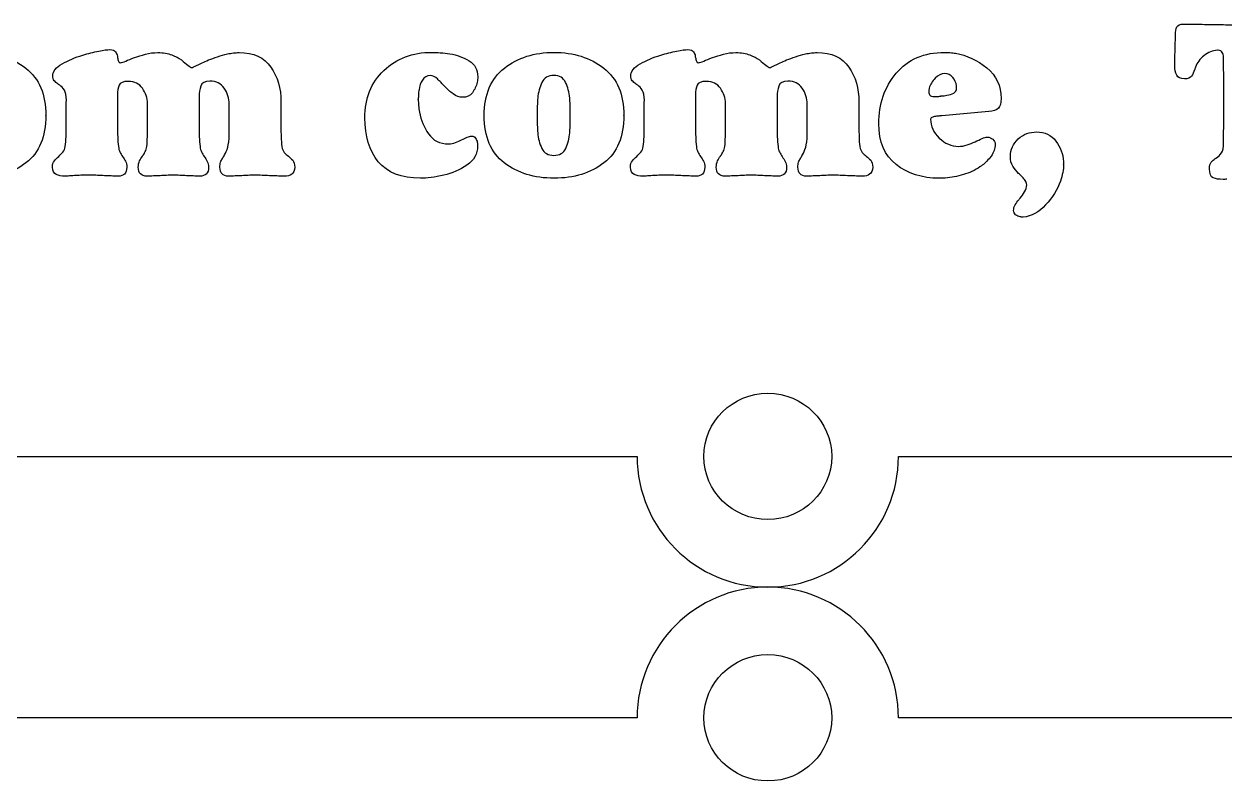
# Model space of a CAD drawing. Extents: x 1489 to 1914, y 371 to 1329.
# Drawn here: x 1597.4 to 1701.6, y 989 to 1054.6 of the extents above; entities that cross this region are included whole.
import ezdxf

# ---------------------------------------------------------------- set-up
doc = ezdxf.new("R2010")
doc.units = 0
doc.layers.add('G0101', color=7, linetype='CONTINUOUS')

msp = doc.modelspace()

# ---------------------------------------------------------------- linework, layer by layer
at = {"layer": 'G0101', "color": 4}
for points in [[(1605.52576, 1051.846774), (1605.52576, 1051.766774)], [(1655.685459, 1051.846774), (1655.685459, 1051.766774)], [(1701.068757, 1052.347174), (1701.028757, 1052.347174), (1700.988757, 1052.347174)], [(1701.548757, 1049.522174), (1701.528757, 1051.526174), (1701.528757, 1051.637174), (1701.528757, 1051.767174)], [(1678.365658, 1049.086474), (1678.365658, 1049.176474)], [(1701.528757, 1044.372174), (1701.548757, 1046.556174), (1701.548757, 1049.522174)], [(1601.08576, 1045.726774), (1601.08576, 1047.806774), (1601.10576, 1048.006774)], [(1605.54576, 1048.466774), (1605.54576, 1048.226774), (1605.54576, 1045.726774)], [(1608.14576, 1045.706774), (1608.14576, 1047.686774), (1608.14576, 1047.726774)], [(1612.62576, 1048.326774), (1612.62576, 1048.246774), (1612.62576, 1048.166774), (1612.62576, 1048.026774), (1612.62576, 1047.886774), (1612.62576, 1045.726774)], [(1615.22576, 1045.006774), (1615.22576, 1047.686774)], [(1619.72576, 1047.886774), (1619.72576, 1045.726774)], [(1631.645859, 1048.086674), (1631.645859, 1048.106674)], [(1651.245459, 1045.726774), (1651.245459, 1047.806774), (1651.265459, 1048.006774)], [(1655.705459, 1048.466774), (1655.705459, 1048.226774), (1655.705459, 1045.726774)], [(1658.305459, 1045.706774), (1658.305459, 1047.686774), (1658.305459, 1047.726774)], [(1662.785458, 1048.326774), (1662.785458, 1048.246774), (1662.785458, 1048.166774), (1662.785458, 1048.026774), (1662.785458, 1047.886774), (1662.785458, 1045.726774)], [(1665.385458, 1045.006774), (1665.385458, 1047.686774)], [(1669.885458, 1047.886774), (1669.885458, 1045.726774)], [(1676.925658, 1048.366474), (1676.925658, 1048.386474)], [(1599.32586, 1046.686774), (1599.32586, 1046.706774)], [(1641.965559, 1047.166774), (1641.965559, 1046.226774)], [(1644.825559, 1046.206774), (1644.825559, 1046.706774), (1644.825559, 1047.186774)], [(1649.485559, 1046.686774), (1649.485559, 1046.706774)], [(1677.015658, 1046.646474), (1676.905658, 1046.646474)], [(1681.145658, 1047.046474), (1677.085658, 1046.666474)], [(1681.145658, 1047.026474), (1681.145658, 1047.046474)], [(1601.08576, 1045.706774), (1601.08576, 1045.726774)], [(1651.245459, 1045.706774), (1651.245459, 1045.726774)], [(1687.645358, 1042.706574), (1687.645358, 1042.576574), (1687.645358, 1042.446574), (1687.645358, 1042.466574)], [(1603.20576, 1041.506774), (1602.64576, 1041.506774)], [(1653.365459, 1041.506774), (1652.805459, 1041.506774)], [(1677.095658, 1041.246474), (1676.825658, 1041.246474)]]:
    msp.add_lwpolyline(points, dxfattribs=at)
at = {"layer": 'G0101', "color": 1}
for points in [[(1517.495562, 1017.114575), (1650.636559, 1017.114575)], [(1673.313558, 1017.114575), (1734.292557, 1017.114575)], [(1650.636559, 994.436975), (1517.505562, 994.436975)], [(1734.292557, 994.436975), (1673.313558, 994.436975)]]:
    msp.add_lwpolyline(points, dxfattribs=at)
for points in [[(1661.975558, 1011.634575)], [(1661.975558, 988.956975)]]:
    msp.add_lwpolyline(points, close=True, dxfattribs=at)
at = {"layer": 'G0101', "color": 4}
for points in [[(1697.348758, 1053.707174), (1697.348758, 1053.973174), (1697.388758, 1054.193174), (1697.468758, 1054.367174)], [(1697.468758, 1054.367174), (1697.548758, 1054.540174), (1697.741758, 1054.626174), (1698.048758, 1054.626174)], [(1698.048758, 1054.626174), (1698.528758, 1054.626174), (1699.011758, 1054.620174), (1699.498758, 1054.606174)], [(1699.498758, 1054.606174), (1699.985758, 1054.593174), (1700.475757, 1054.586174), (1700.968757, 1054.586174)], [(1700.968757, 1054.586174), (1701.462757, 1054.573174), (1701.951757, 1054.560174), (1702.438757, 1054.546174)], [(1697.328758, 1052.336174), (1697.328758, 1052.564174), (1697.331758, 1052.793174), (1697.338758, 1053.022174)], [(1697.338758, 1053.022174), (1697.345758, 1053.250174), (1697.348758, 1053.478174), (1697.348758, 1053.707174)], [(1593.26586, 1052.166774), (1594.97286, 1052.166774), (1596.40886, 1051.709774), (1597.57586, 1050.796774)], [(1600.73576, 1051.166774), (1601.27576, 1051.473774), (1601.87276, 1051.726774), (1602.52576, 1051.926774)], [(1602.52576, 1051.926774), (1603.00576, 1052.072774), (1603.46576, 1052.189774), (1603.90576, 1052.276774)], [(1603.90576, 1052.276774), (1604.34576, 1052.362774), (1604.67176, 1052.406774), (1604.88576, 1052.406774)], [(1604.88576, 1052.406774), (1605.12576, 1052.406774), (1605.28576, 1052.346774), (1605.36576, 1052.226774)], [(1605.36576, 1052.226774), (1605.44576, 1052.106774), (1605.49876, 1051.979774), (1605.52576, 1051.846774)], [(1607.00576, 1051.706774), (1607.29876, 1051.812774), (1607.61876, 1051.913774), (1607.96576, 1052.006774)], [(1607.96576, 1052.006774), (1608.31276, 1052.099774), (1608.67176, 1052.146774), (1609.04576, 1052.146774)], [(1609.04576, 1052.146774), (1609.51276, 1052.146774), (1609.91276, 1052.079774), (1610.24576, 1051.946774)], [(1610.24576, 1051.946774), (1610.57876, 1051.812774), (1610.85876, 1051.666774), (1611.08576, 1051.506774)], [(1614.22576, 1051.786774), (1614.50576, 1051.879774), (1614.79276, 1051.959774), (1615.08576, 1052.026774)], [(1615.08576, 1052.026774), (1615.25876, 1052.066774), (1615.42876, 1052.096774), (1615.59576, 1052.116774)], [(1615.59576, 1052.116774), (1615.76276, 1052.136774), (1615.92576, 1052.146774), (1616.08576, 1052.146774)], [(1616.08576, 1052.146774), (1617.35276, 1052.146774), (1618.27576, 1051.726774), (1618.85576, 1050.886774)], [(1628.665859, 1050.596674), (1629.771859, 1051.643674), (1631.151859, 1052.166674), (1632.805859, 1052.166674)], [(1632.805859, 1052.166674), (1633.032859, 1052.166674), (1633.282859, 1052.156674), (1633.555859, 1052.136674)], [(1633.555859, 1052.136674), (1633.828859, 1052.116674), (1634.105859, 1052.086674), (1634.385859, 1052.046674)], [(1634.385859, 1052.046674), (1634.998859, 1051.939674), (1635.555859, 1051.736674), (1636.055859, 1051.436674)], [(1639.115559, 1050.796774), (1640.282559, 1051.709774), (1641.719559, 1052.166774), (1643.425559, 1052.166774)], [(1643.425559, 1052.166774), (1645.132559, 1052.166774), (1646.568559, 1051.709774), (1647.735559, 1050.796774)], [(1650.895459, 1051.166774), (1651.435459, 1051.473774), (1652.032459, 1051.726774), (1652.685459, 1051.926774)], [(1652.685459, 1051.926774), (1653.165459, 1052.072774), (1653.625459, 1052.189774), (1654.065459, 1052.276774)], [(1654.065459, 1052.276774), (1654.505459, 1052.362774), (1654.831459, 1052.406774), (1655.045459, 1052.406774)], [(1655.045459, 1052.406774), (1655.285459, 1052.406774), (1655.445459, 1052.346774), (1655.525459, 1052.226774)], [(1655.525459, 1052.226774), (1655.605459, 1052.106774), (1655.658459, 1051.979774), (1655.685459, 1051.846774)], [(1657.165459, 1051.706774), (1657.458459, 1051.812774), (1657.778459, 1051.913774), (1658.125459, 1052.006774)], [(1658.125459, 1052.006774), (1658.472459, 1052.099774), (1658.831459, 1052.146774), (1659.205459, 1052.146774)], [(1659.205459, 1052.146774), (1659.672459, 1052.146774), (1660.072458, 1052.079774), (1660.405458, 1051.946774)], [(1660.405458, 1051.946774), (1660.738458, 1051.812774), (1661.018458, 1051.666774), (1661.245458, 1051.506774)], [(1664.385458, 1051.786774), (1664.665458, 1051.879774), (1664.952458, 1051.959774), (1665.245458, 1052.026774)], [(1665.245458, 1052.026774), (1665.418458, 1052.066774), (1665.588458, 1052.096774), (1665.755458, 1052.116774)], [(1665.755458, 1052.116774), (1665.922458, 1052.136774), (1666.085458, 1052.146774), (1666.245458, 1052.146774)], [(1666.245458, 1052.146774), (1667.512458, 1052.146774), (1668.435458, 1051.726774), (1669.015458, 1050.886774)], [(1673.125658, 1050.356474), (1674.138658, 1051.563474), (1675.538658, 1052.166474), (1677.325658, 1052.166474)], [(1677.325658, 1052.166474), (1677.471658, 1052.166474), (1677.625658, 1052.159474), (1677.785658, 1052.146474)], [(1677.785658, 1052.146474), (1677.945658, 1052.133474), (1678.105658, 1052.113474), (1678.265658, 1052.086474)], [(1678.265658, 1052.086474), (1679.251658, 1051.913474), (1680.158658, 1051.489474), (1680.985658, 1050.816474)], [(1697.298758, 1051.651174), (1697.305758, 1051.880174), (1697.315758, 1052.108174), (1697.328758, 1052.336174)], [(1699.828758, 1051.876174), (1699.468758, 1051.590174), (1699.221758, 1051.260174), (1699.088758, 1050.887174)], [(1700.988757, 1052.347174), (1700.575757, 1052.320174), (1700.188757, 1052.163174), (1699.828758, 1051.876174)], [(1701.418757, 1052.167174), (1701.358757, 1052.287174), (1701.241757, 1052.347174), (1701.068757, 1052.347174)], [(1701.528757, 1051.767174), (1701.515757, 1051.913174), (1701.478757, 1052.046174), (1701.418757, 1052.167174)], [(1597.57586, 1050.796774), (1598.74286, 1049.882774), (1599.32586, 1048.512774), (1599.32586, 1046.686774)], [(1599.92576, 1050.166774), (1599.92576, 1050.526774), (1600.19576, 1050.859774), (1600.73576, 1051.166774)], [(1605.52576, 1051.766774), (1605.52576, 1051.739774), (1605.53276, 1051.719774), (1605.54576, 1051.706774)], [(1605.54576, 1051.706774), (1605.55876, 1051.586774), (1605.58276, 1051.482774), (1605.61576, 1051.396774)], [(1605.61576, 1051.396774), (1605.64876, 1051.309774), (1605.71876, 1051.266774), (1605.82576, 1051.266774)], [(1605.82576, 1051.266774), (1605.90576, 1051.266774), (1606.04876, 1051.312774), (1606.25576, 1051.406774)], [(1606.25576, 1051.406774), (1606.46176, 1051.499774), (1606.71176, 1051.599774), (1607.00576, 1051.706774)], [(1611.08576, 1051.506774), (1611.31276, 1051.332774), (1611.49876, 1051.179774), (1611.64576, 1051.046774)], [(1611.64576, 1051.046774), (1611.79276, 1050.913774), (1611.91276, 1050.846774), (1612.00576, 1050.846774)], [(1612.00576, 1050.846774), (1612.03276, 1050.846774), (1612.17876, 1050.913774), (1612.44576, 1051.046774)], [(1612.44576, 1051.046774), (1612.71176, 1051.179774), (1613.04576, 1051.332774), (1613.44576, 1051.506774)], [(1613.44576, 1051.506774), (1613.68576, 1051.599774), (1613.94576, 1051.692774), (1614.22576, 1051.786774)], [(1618.85576, 1050.886774), (1619.43576, 1050.046774), (1619.72576, 1049.046774), (1619.72576, 1047.886774)], [(1636.055859, 1051.436674), (1636.555859, 1051.136674), (1636.805859, 1050.672674), (1636.805859, 1050.046674)], [(1637.365559, 1046.686774), (1637.365559, 1048.512774), (1637.949559, 1049.882774), (1639.115559, 1050.796774)], [(1647.735559, 1050.796774), (1648.902559, 1049.882774), (1649.485559, 1048.512774), (1649.485559, 1046.686774)], [(1650.085459, 1050.166774), (1650.085459, 1050.526774), (1650.355459, 1050.859774), (1650.895459, 1051.166774)], [(1655.685459, 1051.766774), (1655.685459, 1051.739774), (1655.692459, 1051.719774), (1655.705459, 1051.706774)], [(1655.705459, 1051.706774), (1655.718459, 1051.586774), (1655.742459, 1051.482774), (1655.775459, 1051.396774)], [(1655.775459, 1051.396774), (1655.808459, 1051.309774), (1655.878459, 1051.266774), (1655.985459, 1051.266774)], [(1655.985459, 1051.266774), (1656.065459, 1051.266774), (1656.208459, 1051.312774), (1656.415459, 1051.406774)], [(1656.415459, 1051.406774), (1656.621459, 1051.499774), (1656.871459, 1051.599774), (1657.165459, 1051.706774)], [(1661.245458, 1051.506774), (1661.472458, 1051.332774), (1661.658458, 1051.179774), (1661.805458, 1051.046774)], [(1661.805458, 1051.046774), (1661.952458, 1050.913774), (1662.072458, 1050.846774), (1662.165458, 1050.846774)], [(1662.165458, 1050.846774), (1662.192458, 1050.846774), (1662.338458, 1050.913774), (1662.605458, 1051.046774)], [(1662.605458, 1051.046774), (1662.871458, 1051.179774), (1663.205458, 1051.332774), (1663.605458, 1051.506774)], [(1663.605458, 1051.506774), (1663.845458, 1051.599774), (1664.105458, 1051.692774), (1664.385458, 1051.786774)], [(1669.015458, 1050.886774), (1669.595458, 1050.046774), (1669.885458, 1049.046774), (1669.885458, 1047.886774)], [(1680.985658, 1050.816474), (1681.811658, 1050.143474), (1682.225658, 1049.259474), (1682.225658, 1048.166474)], [(1697.288758, 1050.967174), (1697.288758, 1051.195174), (1697.291758, 1051.423174), (1697.298758, 1051.651174)], [(1697.458758, 1050.197174), (1697.345758, 1050.417174), (1697.288758, 1050.673174), (1697.288758, 1050.967174)], [(1699.068758, 1050.827174), (1699.055758, 1050.800174), (1699.045758, 1050.770174), (1699.038758, 1050.736174)], [(1699.078758, 1050.856174), (1699.071758, 1050.850174), (1699.068758, 1050.840174), (1699.068758, 1050.827174)], [(1699.088758, 1050.887174), (1699.088758, 1050.873174), (1699.085758, 1050.863174), (1699.078758, 1050.856174)], [(1600.05576, 1049.706774), (1599.96876, 1049.812774), (1599.92576, 1049.966774), (1599.92576, 1050.166774)], [(1627.005859, 1046.486674), (1627.005859, 1048.179674), (1627.558859, 1049.549674), (1628.665859, 1050.596674)], [(1632.005859, 1049.766674), (1631.858859, 1049.512674), (1631.758859, 1049.232674), (1631.705859, 1048.926674)], [(1632.705859, 1050.146674), (1632.385859, 1050.146674), (1632.151859, 1050.019674), (1632.005859, 1049.766674)], [(1633.305859, 1049.856674), (1633.105859, 1050.049674), (1632.905859, 1050.146674), (1632.705859, 1050.146674)], [(1633.945859, 1049.206674), (1633.718859, 1049.446674), (1633.505859, 1049.663674), (1633.305859, 1049.856674)], [(1636.795859, 1049.806674), (1636.788859, 1049.726674), (1636.771859, 1049.646674), (1636.745859, 1049.566674)], [(1636.805859, 1050.046674), (1636.805859, 1049.966674), (1636.802859, 1049.886674), (1636.795859, 1049.806674)], [(1643.405559, 1050.166774), (1642.912559, 1050.166774), (1642.568559, 1049.962774), (1642.375559, 1049.556774)], [(1644.425559, 1049.556774), (1644.239559, 1049.962774), (1643.898559, 1050.166774), (1643.405559, 1050.166774)], [(1650.215459, 1049.706774), (1650.128459, 1049.812774), (1650.085459, 1049.966774), (1650.085459, 1050.166774)], [(1671.605658, 1045.986474), (1671.605658, 1047.693474), (1672.112658, 1049.149474), (1673.125658, 1050.356474)], [(1676.495658, 1049.926474), (1676.235658, 1049.659474), (1676.065658, 1049.366474), (1675.985658, 1049.046474)], [(1677.345658, 1050.326474), (1677.038658, 1050.326474), (1676.755658, 1050.193474), (1676.495658, 1049.926474)], [(1678.035658, 1049.996474), (1677.855658, 1050.216474), (1677.625658, 1050.326474), (1677.345658, 1050.326474)], [(1678.345658, 1049.266474), (1678.318658, 1049.532474), (1678.215658, 1049.776474), (1678.035658, 1049.996474)], [(1698.148758, 1049.867174), (1697.801758, 1049.867174), (1697.571758, 1049.977174), (1697.458758, 1050.197174)], [(1698.748758, 1050.106174), (1698.641758, 1049.947174), (1698.442758, 1049.867174), (1698.148758, 1049.867174)], [(1699.008758, 1050.647174), (1698.942758, 1050.447174), (1698.855758, 1050.267174), (1698.748758, 1050.106174)], [(1699.038758, 1050.736174), (1699.031758, 1050.703174), (1699.021758, 1050.673174), (1699.008758, 1050.647174)], [(1600.36576, 1049.426774), (1600.24576, 1049.506774), (1600.14276, 1049.599774), (1600.05576, 1049.706774)], [(1600.42576, 1049.376774), (1600.39876, 1049.396774), (1600.37876, 1049.413774), (1600.36576, 1049.426774)], [(1600.52576, 1049.326774), (1600.48576, 1049.339774), (1600.45276, 1049.356774), (1600.42576, 1049.376774)], [(1600.92576, 1048.886774), (1600.80576, 1049.072774), (1600.67176, 1049.219774), (1600.52576, 1049.326774)], [(1601.10576, 1048.006774), (1601.10576, 1048.406774), (1601.04576, 1048.699774), (1600.92576, 1048.886774)], [(1605.67576, 1049.316774), (1605.58876, 1049.096774), (1605.54576, 1048.812774), (1605.54576, 1048.466774)], [(1606.48576, 1049.646774), (1606.03276, 1049.646774), (1605.76276, 1049.536774), (1605.67576, 1049.316774)], [(1607.70576, 1049.046774), (1607.42576, 1049.446774), (1607.01876, 1049.646774), (1606.48576, 1049.646774)], [(1608.14576, 1047.726774), (1608.13276, 1048.206774), (1607.98576, 1048.646774), (1607.70576, 1049.046774)], [(1612.76576, 1049.246774), (1612.67176, 1048.966774), (1612.62576, 1048.659774), (1612.62576, 1048.326774)], [(1613.56576, 1049.666774), (1613.12576, 1049.666774), (1612.85876, 1049.526774), (1612.76576, 1049.246774)], [(1614.80576, 1049.046774), (1614.52576, 1049.459774), (1614.11276, 1049.666774), (1613.56576, 1049.666774)], [(1615.22576, 1047.686774), (1615.22576, 1048.179774), (1615.08576, 1048.632774), (1614.80576, 1049.046774)], [(1631.705859, 1048.926674), (1631.678859, 1048.779674), (1631.662859, 1048.632674), (1631.655859, 1048.486674)], [(1634.665859, 1048.556674), (1634.412859, 1048.749674), (1634.171859, 1048.966674), (1633.945859, 1049.206674)], [(1636.745859, 1049.566674), (1636.678859, 1049.232674), (1636.541859, 1048.933674), (1636.335859, 1048.666674)], [(1642.375559, 1049.556774), (1642.182559, 1049.149774), (1642.058559, 1048.699774), (1642.005559, 1048.206774)], [(1644.785559, 1048.206774), (1644.732559, 1048.699774), (1644.612559, 1049.149774), (1644.425559, 1049.556774)], [(1650.525459, 1049.426774), (1650.405459, 1049.506774), (1650.302459, 1049.599774), (1650.215459, 1049.706774)], [(1650.585459, 1049.376774), (1650.558459, 1049.396774), (1650.538459, 1049.413774), (1650.525459, 1049.426774)], [(1650.685459, 1049.326774), (1650.645459, 1049.339774), (1650.612459, 1049.356774), (1650.585459, 1049.376774)], [(1651.085459, 1048.886774), (1650.965459, 1049.072774), (1650.831459, 1049.219774), (1650.685459, 1049.326774)], [(1651.265459, 1048.006774), (1651.265459, 1048.406774), (1651.205459, 1048.699774), (1651.085459, 1048.886774)], [(1655.835459, 1049.316774), (1655.748459, 1049.096774), (1655.705459, 1048.812774), (1655.705459, 1048.466774)], [(1656.645459, 1049.646774), (1656.192459, 1049.646774), (1655.922459, 1049.536774), (1655.835459, 1049.316774)], [(1657.865459, 1049.046774), (1657.585459, 1049.446774), (1657.178459, 1049.646774), (1656.645459, 1049.646774)], [(1658.305459, 1047.726774), (1658.292459, 1048.206774), (1658.145459, 1048.646774), (1657.865459, 1049.046774)], [(1662.925458, 1049.246774), (1662.831458, 1048.966774), (1662.785458, 1048.659774), (1662.785458, 1048.326774)], [(1663.725458, 1049.666774), (1663.285458, 1049.666774), (1663.018458, 1049.526774), (1662.925458, 1049.246774)], [(1664.965458, 1049.046774), (1664.685458, 1049.459774), (1664.272458, 1049.666774), (1663.725458, 1049.666774)], [(1665.385458, 1047.686774), (1665.385458, 1048.179774), (1665.245458, 1048.632774), (1664.965458, 1049.046774)], [(1675.955658, 1048.906474), (1675.948658, 1048.853474), (1675.945658, 1048.799474), (1675.945658, 1048.746474)], [(1675.945658, 1048.746474), (1675.945658, 1048.626474), (1675.975658, 1048.526474), (1676.035658, 1048.446474)], [(1675.985658, 1049.046474), (1675.971658, 1049.006474), (1675.962658, 1048.959474), (1675.955658, 1048.906474)], [(1678.105658, 1048.626474), (1678.278658, 1048.719474), (1678.365658, 1048.873474), (1678.365658, 1049.086474)], [(1678.365658, 1049.176474), (1678.365658, 1049.209474), (1678.358658, 1049.239474), (1678.345658, 1049.266474)], [(1631.655859, 1048.486674), (1631.648859, 1048.339674), (1631.645859, 1048.206674), (1631.645859, 1048.086674)], [(1631.645859, 1048.106674), (1631.645859, 1047.919674), (1631.651859, 1047.732674), (1631.665859, 1047.546674)], [(1635.505859, 1048.266674), (1635.198859, 1048.266674), (1634.918859, 1048.362674), (1634.665859, 1048.556674)], [(1636.335859, 1048.666674), (1636.128859, 1048.399674), (1635.852859, 1048.266674), (1635.505859, 1048.266674)], [(1641.975559, 1047.666774), (1641.969559, 1047.492774), (1641.965559, 1047.326774), (1641.965559, 1047.166774)], [(1642.005559, 1048.206774), (1641.992559, 1048.019774), (1641.982559, 1047.839774), (1641.975559, 1047.666774)], [(1644.815559, 1047.666774), (1644.808559, 1047.839774), (1644.798559, 1048.019774), (1644.785559, 1048.206774)], [(1644.825559, 1047.186774), (1644.825559, 1047.332774), (1644.822559, 1047.492774), (1644.815559, 1047.666774)], [(1676.035658, 1048.446474), (1676.095658, 1048.366474), (1676.232658, 1048.326474), (1676.445658, 1048.326474)], [(1676.445658, 1048.326474), (1676.525658, 1048.326474), (1676.605658, 1048.329474), (1676.685658, 1048.336474)], [(1676.685658, 1048.336474), (1676.765658, 1048.343474), (1676.845658, 1048.353474), (1676.925658, 1048.366474)], [(1676.925658, 1048.386474), (1676.938658, 1048.373474), (1676.958658, 1048.369474), (1676.985658, 1048.376474)], [(1676.985658, 1048.376474), (1677.011658, 1048.383474), (1677.031658, 1048.386474), (1677.045658, 1048.386474)], [(1677.045658, 1048.386474), (1677.125658, 1048.386474), (1677.205658, 1048.393474), (1677.285658, 1048.406474)], [(1677.285658, 1048.406474), (1677.365658, 1048.419474), (1677.445658, 1048.433474), (1677.525658, 1048.446474)], [(1677.525658, 1048.446474), (1677.738658, 1048.473474), (1677.931658, 1048.532474), (1678.105658, 1048.626474)], [(1682.225658, 1048.166474), (1682.225658, 1047.766474), (1682.145658, 1047.486474), (1681.985658, 1047.326474)], [(1599.32586, 1046.706774), (1599.32586, 1044.853774), (1598.74886, 1043.479774), (1597.59586, 1042.586774)], [(1631.665859, 1047.546674), (1631.678859, 1047.359674), (1631.705859, 1047.166674), (1631.745859, 1046.966674)], [(1631.745859, 1046.966674), (1631.878859, 1046.286674), (1632.142859, 1045.659674), (1632.535859, 1045.086674)], [(1639.105559, 1042.576774), (1637.945559, 1043.462774), (1637.365559, 1044.832774), (1637.365559, 1046.686774)], [(1649.485559, 1046.706774), (1649.485559, 1044.853774), (1648.908559, 1043.479774), (1647.755559, 1042.586774)], [(1676.625658, 1046.626474), (1676.505658, 1046.613474), (1676.391658, 1046.589474), (1676.285658, 1046.556474)], [(1676.775658, 1046.636474), (1676.728658, 1046.629474), (1676.678658, 1046.626474), (1676.625658, 1046.626474)], [(1676.905658, 1046.646474), (1676.865658, 1046.646474), (1676.821658, 1046.643474), (1676.775658, 1046.636474)], [(1677.085658, 1046.666474), (1677.071658, 1046.653474), (1677.048658, 1046.646474), (1677.015658, 1046.646474)], [(1681.985658, 1047.326474), (1681.825658, 1047.166474), (1681.545658, 1047.066474), (1681.145658, 1047.026474)], [(1601.07576, 1044.836774), (1601.08276, 1045.122774), (1601.08576, 1045.413774), (1601.08576, 1045.706774)], [(1605.54576, 1045.726774), (1605.54576, 1045.419774), (1605.54876, 1045.122774), (1605.55576, 1044.836774)], [(1608.13576, 1044.836774), (1608.14276, 1045.122774), (1608.14576, 1045.413774), (1608.14576, 1045.706774)], [(1612.62576, 1045.726774), (1612.62576, 1045.419774), (1612.62876, 1045.122774), (1612.63576, 1044.836774)], [(1619.72576, 1045.726774), (1619.72576, 1045.419774), (1619.72876, 1045.122774), (1619.73576, 1044.836774)], [(1628.175859, 1042.676674), (1627.395859, 1043.629674), (1627.005859, 1044.899674), (1627.005859, 1046.486674)], [(1641.965559, 1046.226774), (1641.965559, 1046.052774), (1641.969559, 1045.879774), (1641.975559, 1045.706774)], [(1641.975559, 1045.706774), (1641.982559, 1045.532774), (1641.992559, 1045.359774), (1642.005559, 1045.186774)], [(1644.785559, 1045.186774), (1644.798559, 1045.359774), (1644.808559, 1045.532774), (1644.815559, 1045.706774)], [(1644.815559, 1045.706774), (1644.822559, 1045.879774), (1644.825559, 1046.046774), (1644.825559, 1046.206774)], [(1651.235459, 1044.836774), (1651.242459, 1045.122774), (1651.245459, 1045.413774), (1651.245459, 1045.706774)], [(1655.705459, 1045.726774), (1655.705459, 1045.419774), (1655.708459, 1045.122774), (1655.715459, 1044.836774)], [(1658.295459, 1044.836774), (1658.302459, 1045.122774), (1658.305459, 1045.413774), (1658.305459, 1045.706774)], [(1662.785458, 1045.726774), (1662.785458, 1045.419774), (1662.788458, 1045.122774), (1662.795458, 1044.836774)], [(1669.885458, 1045.726774), (1669.885458, 1045.419774), (1669.888458, 1045.122774), (1669.895458, 1044.836774)], [(1673.115658, 1042.436474), (1672.108658, 1043.229474), (1671.605658, 1044.413474), (1671.605658, 1045.986474)], [(1676.285658, 1046.556474), (1676.178658, 1046.523474), (1676.118658, 1046.459474), (1676.105658, 1046.366474)], [(1676.105658, 1046.366474), (1676.105658, 1045.766474), (1676.355658, 1045.223474), (1676.855658, 1044.736474)], [(1601.00576, 1043.986774), (1601.04576, 1044.266774), (1601.06876, 1044.549774), (1601.07576, 1044.836774)], [(1605.55576, 1044.836774), (1605.56276, 1044.549774), (1605.58576, 1044.266774), (1605.62576, 1043.986774)], [(1608.08576, 1043.986774), (1608.11276, 1044.266774), (1608.12876, 1044.549774), (1608.13576, 1044.836774)], [(1612.63576, 1044.836774), (1612.64276, 1044.549774), (1612.66576, 1044.266774), (1612.70576, 1043.986774)], [(1615.10576, 1043.936774), (1615.18576, 1044.196774), (1615.22576, 1044.552774), (1615.22576, 1045.006774)], [(1619.73576, 1044.836774), (1619.74276, 1044.549774), (1619.76576, 1044.266774), (1619.80576, 1043.986774)], [(1632.535859, 1045.086674), (1632.928859, 1044.512674), (1633.512859, 1044.226674), (1634.285859, 1044.226674)], [(1634.875859, 1044.336674), (1635.068859, 1044.409674), (1635.245859, 1044.486674), (1635.405859, 1044.566674)], [(1635.405859, 1044.566674), (1635.578859, 1044.646674), (1635.738859, 1044.723674), (1635.885859, 1044.796674)], [(1635.885859, 1044.796674), (1636.032859, 1044.869674), (1636.158859, 1044.906674), (1636.265859, 1044.906674)], [(1636.265859, 1044.906674), (1636.412859, 1044.906674), (1636.525859, 1044.849674), (1636.605859, 1044.736674)], [(1636.605859, 1044.736674), (1636.685859, 1044.623674), (1636.738859, 1044.499674), (1636.765859, 1044.366674)], [(1642.005559, 1045.186774), (1642.045559, 1044.692774), (1642.165559, 1044.242774), (1642.365559, 1043.836774)], [(1644.435559, 1043.836774), (1644.628559, 1044.242774), (1644.745559, 1044.692774), (1644.785559, 1045.186774)], [(1651.165459, 1043.986774), (1651.205459, 1044.266774), (1651.228459, 1044.549774), (1651.235459, 1044.836774)], [(1655.715459, 1044.836774), (1655.722459, 1044.549774), (1655.745459, 1044.266774), (1655.785459, 1043.986774)], [(1658.245459, 1043.986774), (1658.272459, 1044.266774), (1658.288459, 1044.549774), (1658.295459, 1044.836774)], [(1662.795458, 1044.836774), (1662.802458, 1044.549774), (1662.825458, 1044.266774), (1662.865458, 1043.986774)], [(1665.265458, 1043.936774), (1665.345458, 1044.196774), (1665.385458, 1044.552774), (1665.385458, 1045.006774)], [(1669.895458, 1044.836774), (1669.902458, 1044.549774), (1669.925458, 1044.266774), (1669.965458, 1043.986774)], [(1676.855658, 1044.736474), (1677.355658, 1044.249474), (1677.905658, 1044.006474), (1678.505658, 1044.006474)], [(1679.965658, 1044.406474), (1680.178658, 1044.512474), (1680.378658, 1044.606474), (1680.565658, 1044.686474)], [(1680.565658, 1044.686474), (1680.751658, 1044.766474), (1680.911658, 1044.806474), (1681.045658, 1044.806474)], [(1681.045658, 1044.806474), (1681.218658, 1044.806474), (1681.371658, 1044.746474), (1681.505658, 1044.626474)], [(1681.505658, 1044.626474), (1681.638658, 1044.506474), (1681.705658, 1044.359474), (1681.705658, 1044.186474)], [(1683.025358, 1043.126574), (1683.025358, 1043.739574), (1683.255358, 1044.249574), (1683.715358, 1044.656574)], [(1683.715358, 1044.656574), (1684.175358, 1045.063574), (1684.705358, 1045.266574), (1685.305358, 1045.266574)], [(1685.305358, 1045.266574), (1686.025358, 1045.266574), (1686.582358, 1044.999574), (1686.975358, 1044.466574)], [(1600.44576, 1043.146774), (1600.57876, 1043.266774), (1600.69876, 1043.389774), (1600.80576, 1043.516774)], [(1600.80576, 1043.516774), (1600.91276, 1043.643774), (1600.97876, 1043.799774), (1601.00576, 1043.986774)], [(1605.62576, 1043.986774), (1605.63876, 1043.812774), (1605.68276, 1043.659774), (1605.75576, 1043.526774)], [(1605.75576, 1043.526774), (1605.82876, 1043.393774), (1605.90576, 1043.259774), (1605.98576, 1043.126774)], [(1607.72576, 1043.206774), (1607.80576, 1043.312774), (1607.87876, 1043.429774), (1607.94576, 1043.556774)], [(1607.94576, 1043.556774), (1608.01276, 1043.683774), (1608.05876, 1043.826774), (1608.08576, 1043.986774)], [(1612.70576, 1043.986774), (1612.71876, 1043.812774), (1612.76276, 1043.659774), (1612.83576, 1043.526774)], [(1612.83576, 1043.526774), (1612.90876, 1043.393774), (1612.98576, 1043.259774), (1613.06576, 1043.126774)], [(1614.82576, 1043.286774), (1614.93276, 1043.459774), (1615.02576, 1043.676774), (1615.10576, 1043.936774)], [(1619.80576, 1043.986774), (1619.83276, 1043.772774), (1619.89876, 1043.606774), (1620.005759, 1043.486774)], [(1634.285859, 1044.226674), (1634.485859, 1044.226674), (1634.682859, 1044.262674), (1634.875859, 1044.336674)], [(1636.785859, 1044.066674), (1636.785859, 1043.359674), (1636.478859, 1042.799674), (1635.865859, 1042.386674)], [(1636.765859, 1044.366674), (1636.765859, 1044.313674), (1636.768859, 1044.259674), (1636.775859, 1044.206674)], [(1636.775859, 1044.206674), (1636.782859, 1044.152674), (1636.785859, 1044.106674), (1636.785859, 1044.066674)], [(1642.365559, 1043.836774), (1642.565559, 1043.429774), (1642.912559, 1043.226774), (1643.405559, 1043.226774)], [(1643.405559, 1043.226774), (1643.898559, 1043.226774), (1644.242559, 1043.429774), (1644.435559, 1043.836774)], [(1650.605459, 1043.146774), (1650.738459, 1043.266774), (1650.858459, 1043.389774), (1650.965459, 1043.516774)], [(1650.965459, 1043.516774), (1651.072459, 1043.643774), (1651.138459, 1043.799774), (1651.165459, 1043.986774)], [(1655.785459, 1043.986774), (1655.798459, 1043.812774), (1655.842459, 1043.659774), (1655.915459, 1043.526774)], [(1655.915459, 1043.526774), (1655.988459, 1043.393774), (1656.065459, 1043.259774), (1656.145459, 1043.126774)], [(1657.885459, 1043.206774), (1657.965459, 1043.312774), (1658.038459, 1043.429774), (1658.105459, 1043.556774)], [(1658.105459, 1043.556774), (1658.172459, 1043.683774), (1658.218459, 1043.826774), (1658.245459, 1043.986774)], [(1662.865458, 1043.986774), (1662.878458, 1043.812774), (1662.922458, 1043.659774), (1662.995458, 1043.526774)], [(1662.995458, 1043.526774), (1663.068458, 1043.393774), (1663.145458, 1043.259774), (1663.225458, 1043.126774)], [(1664.985458, 1043.286774), (1665.092458, 1043.459774), (1665.185458, 1043.676774), (1665.265458, 1043.936774)], [(1669.965458, 1043.986774), (1669.992458, 1043.772774), (1670.058458, 1043.606774), (1670.165458, 1043.486774)], [(1678.505658, 1044.006474), (1678.771658, 1044.006474), (1679.025658, 1044.049474), (1679.265658, 1044.136474)], [(1679.265658, 1044.136474), (1679.505658, 1044.223474), (1679.738658, 1044.313474), (1679.965658, 1044.406474)], [(1681.705658, 1044.186474), (1681.705658, 1043.826474), (1681.588658, 1043.486474), (1681.355658, 1043.166474)], [(1686.975358, 1044.466574), (1687.368358, 1043.933574), (1687.591358, 1043.346574), (1687.645358, 1042.706574)], [(1701.338757, 1043.439174), (1701.465757, 1043.620174), (1701.528757, 1043.930174), (1701.528757, 1044.372174)], [(1597.59586, 1042.586774), (1596.44286, 1041.692774), (1594.99886, 1041.246774), (1593.26586, 1041.246774)], [(1599.88576, 1042.206774), (1599.88576, 1042.433774), (1599.94576, 1042.616774), (1600.06576, 1042.756774)], [(1600.06576, 1042.756774), (1600.18576, 1042.896774), (1600.31276, 1043.026774), (1600.44576, 1043.146774)], [(1605.98576, 1043.126774), (1606.07876, 1042.992774), (1606.16276, 1042.856774), (1606.23576, 1042.716774)], [(1606.23576, 1042.716774), (1606.30876, 1042.576774), (1606.34576, 1042.406774), (1606.34576, 1042.206774)], [(1607.34576, 1042.206774), (1607.34576, 1042.419774), (1607.38276, 1042.599774), (1607.45576, 1042.746774)], [(1607.45576, 1042.746774), (1607.52876, 1042.893774), (1607.61276, 1043.032774), (1607.70576, 1043.166774)], [(1607.70576, 1043.166774), (1607.70576, 1043.179774), (1607.70876, 1043.186774), (1607.71576, 1043.186774)], [(1607.71576, 1043.186774), (1607.72276, 1043.186774), (1607.72576, 1043.192774), (1607.72576, 1043.206774)], [(1613.06576, 1043.126774), (1613.15876, 1042.992774), (1613.24576, 1042.852774), (1613.32576, 1042.706774)], [(1613.32576, 1042.706774), (1613.40576, 1042.559774), (1613.44576, 1042.393774), (1613.44576, 1042.206774)], [(1614.42576, 1042.206774), (1614.42576, 1042.366774), (1614.44576, 1042.506774), (1614.48576, 1042.626774)], [(1614.48576, 1042.626774), (1614.52576, 1042.746774), (1614.57876, 1042.859774), (1614.64576, 1042.966774)], [(1614.64576, 1042.966774), (1614.67176, 1043.019774), (1614.70276, 1043.069774), (1614.73576, 1043.116774)], [(1614.73576, 1043.116774), (1614.76876, 1043.163774), (1614.79876, 1043.219774), (1614.82576, 1043.286774)], [(1620.005759, 1043.486774), (1620.112759, 1043.366774), (1620.231759, 1043.259774), (1620.365759, 1043.166774)], [(1620.365759, 1043.166774), (1620.498759, 1043.059774), (1620.625759, 1042.939774), (1620.745759, 1042.806774)], [(1620.745759, 1042.806774), (1620.865759, 1042.672774), (1620.925759, 1042.473774), (1620.925759, 1042.206774)], [(1631.825859, 1041.246674), (1630.171859, 1041.246674), (1628.955859, 1041.723674), (1628.175859, 1042.676674)], [(1643.425559, 1041.246774), (1641.705559, 1041.246774), (1640.265559, 1041.689774), (1639.105559, 1042.576774)], [(1647.755559, 1042.586774), (1646.602559, 1041.692774), (1645.158559, 1041.246774), (1643.425559, 1041.246774)], [(1650.045459, 1042.206774), (1650.045459, 1042.433774), (1650.105459, 1042.616774), (1650.225459, 1042.756774)], [(1650.225459, 1042.756774), (1650.345459, 1042.896774), (1650.472459, 1043.026774), (1650.605459, 1043.146774)], [(1656.145459, 1043.126774), (1656.238459, 1042.992774), (1656.322459, 1042.856774), (1656.395459, 1042.716774)], [(1656.395459, 1042.716774), (1656.468459, 1042.576774), (1656.505459, 1042.406774), (1656.505459, 1042.206774)], [(1657.505459, 1042.206774), (1657.505459, 1042.419774), (1657.542459, 1042.599774), (1657.615459, 1042.746774)], [(1657.615459, 1042.746774), (1657.688459, 1042.893774), (1657.772459, 1043.032774), (1657.865459, 1043.166774)], [(1657.865459, 1043.166774), (1657.865459, 1043.179774), (1657.868459, 1043.186774), (1657.875459, 1043.186774)], [(1657.875459, 1043.186774), (1657.882459, 1043.186774), (1657.885459, 1043.192774), (1657.885459, 1043.206774)], [(1663.225458, 1043.126774), (1663.318458, 1042.992774), (1663.405458, 1042.852774), (1663.485458, 1042.706774)], [(1663.485458, 1042.706774), (1663.565458, 1042.559774), (1663.605458, 1042.393774), (1663.605458, 1042.206774)], [(1664.585458, 1042.206774), (1664.585458, 1042.366774), (1664.605458, 1042.506774), (1664.645458, 1042.626774)], [(1664.645458, 1042.626774), (1664.685458, 1042.746774), (1664.738458, 1042.859774), (1664.805458, 1042.966774)], [(1664.805458, 1042.966774), (1664.831458, 1043.019774), (1664.862458, 1043.069774), (1664.895458, 1043.116774)], [(1664.895458, 1043.116774), (1664.928458, 1043.163774), (1664.958458, 1043.219774), (1664.985458, 1043.286774)], [(1670.165458, 1043.486774), (1670.272458, 1043.366774), (1670.391458, 1043.259774), (1670.525458, 1043.166774)], [(1670.525458, 1043.166774), (1670.658458, 1043.059774), (1670.785458, 1042.939774), (1670.905458, 1042.806774)], [(1670.905458, 1042.806774), (1671.025458, 1042.672774), (1671.085458, 1042.473774), (1671.085458, 1042.206774)], [(1681.355658, 1043.166474), (1681.121658, 1042.846474), (1680.865658, 1042.579474), (1680.585658, 1042.366474)], [(1683.245358, 1042.296574), (1683.098358, 1042.529574), (1683.025358, 1042.806574), (1683.025358, 1043.126574)], [(1687.645358, 1042.466574), (1687.645358, 1042.226574), (1687.622358, 1041.986574), (1687.575358, 1041.746574)], [(1700.308757, 1042.066174), (1700.308757, 1042.334174), (1700.358757, 1042.524174), (1700.458757, 1042.638174)], [(1700.458757, 1042.638174), (1700.558757, 1042.751174), (1700.675757, 1042.855174), (1700.808757, 1042.948174)], [(1700.808757, 1042.948174), (1700.821757, 1042.961174), (1700.838757, 1042.972174), (1700.858757, 1042.979174)], [(1700.858757, 1042.979174), (1700.878757, 1042.985174), (1700.902757, 1042.995174), (1700.928757, 1043.008174)], [(1700.928757, 1043.008174), (1701.075757, 1043.115174), (1701.212757, 1043.259174), (1701.338757, 1043.439174)], [(1600.22576, 1041.566774), (1600.02576, 1041.659774), (1599.91276, 1041.872774), (1599.88576, 1042.206774)], [(1600.96576, 1041.426774), (1600.67176, 1041.426774), (1600.42576, 1041.473774), (1600.22576, 1041.566774)], [(1601.24576, 1041.436774), (1601.15176, 1041.429774), (1601.05876, 1041.426774), (1600.96576, 1041.426774)], [(1601.52576, 1041.466774), (1601.43276, 1041.453774), (1601.33876, 1041.443774), (1601.24576, 1041.436774)], [(1601.80576, 1041.476774), (1601.71176, 1041.469774), (1601.61876, 1041.466774), (1601.52576, 1041.466774)], [(1602.08576, 1041.486774), (1601.99276, 1041.486774), (1601.89876, 1041.483774), (1601.80576, 1041.476774)], [(1602.64576, 1041.506774), (1602.45876, 1041.506774), (1602.27276, 1041.499774), (1602.08576, 1041.486774)], [(1603.80576, 1041.496774), (1603.60576, 1041.503774), (1603.40576, 1041.506774), (1603.20576, 1041.506774)], [(1604.40576, 1041.466774), (1604.20576, 1041.479774), (1604.00576, 1041.489774), (1603.80576, 1041.496774)], [(1604.98576, 1041.446774), (1604.78576, 1041.459774), (1604.59276, 1041.466774), (1604.40576, 1041.466774)], [(1605.58576, 1041.426774), (1605.38576, 1041.426774), (1605.18576, 1041.433774), (1604.98576, 1041.446774)], [(1606.15576, 1041.606774), (1606.02876, 1041.486774), (1605.83876, 1041.426774), (1605.58576, 1041.426774)], [(1606.34576, 1042.206774), (1606.34576, 1041.926774), (1606.28276, 1041.726774), (1606.15576, 1041.606774)], [(1607.53576, 1041.616774), (1607.40876, 1041.742774), (1607.34576, 1041.939774), (1607.34576, 1042.206774)], [(1608.10576, 1041.426774), (1607.85276, 1041.426774), (1607.66276, 1041.489774), (1607.53576, 1041.616774)], [(1608.66576, 1041.446774), (1608.47876, 1041.433774), (1608.29276, 1041.426774), (1608.10576, 1041.426774)], [(1609.24576, 1041.466774), (1609.04576, 1041.466774), (1608.85276, 1041.459774), (1608.66576, 1041.446774)], [(1609.80576, 1041.496774), (1609.61876, 1041.489774), (1609.43276, 1041.479774), (1609.24576, 1041.466774)], [(1610.36576, 1041.506774), (1610.17876, 1041.506774), (1609.99276, 1041.503774), (1609.80576, 1041.496774)], [(1610.95576, 1041.496774), (1610.76276, 1041.503774), (1610.56576, 1041.506774), (1610.36576, 1041.506774)], [(1611.52576, 1041.466774), (1611.33876, 1041.479774), (1611.14876, 1041.489774), (1610.95576, 1041.496774)], [(1612.09576, 1041.446774), (1611.90176, 1041.459774), (1611.71176, 1041.466774), (1611.52576, 1041.466774)], [(1612.68576, 1041.426774), (1612.48576, 1041.426774), (1612.28876, 1041.433774), (1612.09576, 1041.446774)], [(1613.24576, 1041.606774), (1613.11276, 1041.486774), (1612.92576, 1041.426774), (1612.68576, 1041.426774)], [(1613.44576, 1042.206774), (1613.44576, 1041.926774), (1613.37876, 1041.726774), (1613.24576, 1041.606774)], [(1614.61576, 1041.616774), (1614.48876, 1041.742774), (1614.42576, 1041.939774), (1614.42576, 1042.206774)], [(1615.18576, 1041.426774), (1614.93276, 1041.426774), (1614.74276, 1041.489774), (1614.61576, 1041.616774)], [(1615.74576, 1041.446774), (1615.55876, 1041.433774), (1615.37276, 1041.426774), (1615.18576, 1041.426774)], [(1616.32576, 1041.466774), (1616.12576, 1041.466774), (1615.93276, 1041.459774), (1615.74576, 1041.446774)], [(1616.88576, 1041.496774), (1616.69876, 1041.489774), (1616.51276, 1041.479774), (1616.32576, 1041.466774)], [(1617.44576, 1041.506774), (1617.25876, 1041.506774), (1617.07276, 1041.503774), (1616.88576, 1041.496774)], [(1618.08576, 1041.496774), (1617.87276, 1041.503774), (1617.65876, 1041.506774), (1617.44576, 1041.506774)], [(1618.72576, 1041.466774), (1618.51276, 1041.479774), (1618.29876, 1041.489774), (1618.08576, 1041.496774)], [(1619.36576, 1041.446774), (1619.15176, 1041.459774), (1618.93876, 1041.466774), (1618.72576, 1041.466774)], [(1620.005759, 1041.426774), (1619.79276, 1041.426774), (1619.57876, 1041.433774), (1619.36576, 1041.446774)], [(1620.655759, 1041.586774), (1620.488759, 1041.479774), (1620.272759, 1041.426774), (1620.005759, 1041.426774)], [(1620.925759, 1042.206774), (1620.912759, 1041.899774), (1620.822759, 1041.692774), (1620.655759, 1041.586774)], [(1633.845859, 1041.506674), (1633.472859, 1041.413674), (1633.112859, 1041.346674), (1632.765859, 1041.306674)], [(1635.865859, 1042.386674), (1635.251859, 1041.973674), (1634.578859, 1041.679674), (1633.845859, 1041.506674)], [(1650.385459, 1041.566774), (1650.185459, 1041.659774), (1650.072459, 1041.872774), (1650.045459, 1042.206774)], [(1651.125459, 1041.426774), (1650.831459, 1041.426774), (1650.585459, 1041.473774), (1650.385459, 1041.566774)], [(1651.405459, 1041.436774), (1651.311459, 1041.429774), (1651.218459, 1041.426774), (1651.125459, 1041.426774)], [(1651.685459, 1041.466774), (1651.592459, 1041.453774), (1651.498459, 1041.443774), (1651.405459, 1041.436774)], [(1651.965459, 1041.476774), (1651.871459, 1041.469774), (1651.778459, 1041.466774), (1651.685459, 1041.466774)], [(1652.245459, 1041.486774), (1652.152459, 1041.486774), (1652.058459, 1041.483774), (1651.965459, 1041.476774)], [(1652.805459, 1041.506774), (1652.618459, 1041.506774), (1652.432459, 1041.499774), (1652.245459, 1041.486774)], [(1653.965459, 1041.496774), (1653.765459, 1041.503774), (1653.565459, 1041.506774), (1653.365459, 1041.506774)], [(1654.565459, 1041.466774), (1654.365459, 1041.479774), (1654.165459, 1041.489774), (1653.965459, 1041.496774)], [(1655.145459, 1041.446774), (1654.945459, 1041.459774), (1654.752459, 1041.466774), (1654.565459, 1041.466774)], [(1655.745459, 1041.426774), (1655.545459, 1041.426774), (1655.345459, 1041.433774), (1655.145459, 1041.446774)], [(1656.315459, 1041.606774), (1656.188459, 1041.486774), (1655.998459, 1041.426774), (1655.745459, 1041.426774)], [(1656.505459, 1042.206774), (1656.505459, 1041.926774), (1656.442459, 1041.726774), (1656.315459, 1041.606774)], [(1657.695459, 1041.616774), (1657.568459, 1041.742774), (1657.505459, 1041.939774), (1657.505459, 1042.206774)], [(1658.265459, 1041.426774), (1658.012459, 1041.426774), (1657.822459, 1041.489774), (1657.695459, 1041.616774)], [(1658.825459, 1041.446774), (1658.638459, 1041.433774), (1658.452459, 1041.426774), (1658.265459, 1041.426774)], [(1659.405459, 1041.466774), (1659.205459, 1041.466774), (1659.012459, 1041.459774), (1658.825459, 1041.446774)], [(1659.965459, 1041.496774), (1659.778459, 1041.489774), (1659.592459, 1041.479774), (1659.405459, 1041.466774)], [(1660.525458, 1041.506774), (1660.338458, 1041.506774), (1660.152458, 1041.503774), (1659.965459, 1041.496774)], [(1661.115458, 1041.496774), (1660.922458, 1041.503774), (1660.725458, 1041.506774), (1660.525458, 1041.506774)], [(1661.685458, 1041.466774), (1661.498458, 1041.479774), (1661.308458, 1041.489774), (1661.115458, 1041.496774)], [(1662.255458, 1041.446774), (1662.061458, 1041.459774), (1661.871458, 1041.466774), (1661.685458, 1041.466774)], [(1662.845458, 1041.426774), (1662.645458, 1041.426774), (1662.448458, 1041.433774), (1662.255458, 1041.446774)], [(1663.405458, 1041.606774), (1663.272458, 1041.486774), (1663.085458, 1041.426774), (1662.845458, 1041.426774)], [(1663.605458, 1042.206774), (1663.605458, 1041.926774), (1663.538458, 1041.726774), (1663.405458, 1041.606774)], [(1664.775458, 1041.616774), (1664.648458, 1041.742774), (1664.585458, 1041.939774), (1664.585458, 1042.206774)], [(1665.345458, 1041.426774), (1665.092458, 1041.426774), (1664.902458, 1041.489774), (1664.775458, 1041.616774)], [(1665.905458, 1041.446774), (1665.718458, 1041.433774), (1665.532458, 1041.426774), (1665.345458, 1041.426774)], [(1666.485458, 1041.466774), (1666.285458, 1041.466774), (1666.092458, 1041.459774), (1665.905458, 1041.446774)], [(1667.045458, 1041.496774), (1666.858458, 1041.489774), (1666.672458, 1041.479774), (1666.485458, 1041.466774)], [(1667.605458, 1041.506774), (1667.418458, 1041.506774), (1667.232458, 1041.503774), (1667.045458, 1041.496774)], [(1668.245458, 1041.496774), (1668.032458, 1041.503774), (1667.818458, 1041.506774), (1667.605458, 1041.506774)], [(1668.885458, 1041.466774), (1668.672458, 1041.479774), (1668.458458, 1041.489774), (1668.245458, 1041.496774)], [(1669.525458, 1041.446774), (1669.311458, 1041.459774), (1669.098458, 1041.466774), (1668.885458, 1041.466774)], [(1670.165458, 1041.426774), (1669.952458, 1041.426774), (1669.738458, 1041.433774), (1669.525458, 1041.446774)], [(1670.815458, 1041.586774), (1670.648458, 1041.479774), (1670.432458, 1041.426774), (1670.165458, 1041.426774)], [(1671.085458, 1042.206774), (1671.072458, 1041.899774), (1670.982458, 1041.692774), (1670.815458, 1041.586774)], [(1676.825658, 1041.246474), (1675.358658, 1041.246474), (1674.121658, 1041.643474), (1673.115658, 1042.436474)], [(1678.945658, 1041.556474), (1678.425658, 1041.403474), (1677.898658, 1041.306474), (1677.365658, 1041.266474)], [(1680.385658, 1042.226474), (1679.945658, 1041.933474), (1679.465658, 1041.709474), (1678.945658, 1041.556474)], [(1680.475658, 1042.296474), (1680.442658, 1042.276474), (1680.411658, 1042.253474), (1680.385658, 1042.226474)], [(1680.585658, 1042.366474), (1680.545658, 1042.339474), (1680.508658, 1042.316474), (1680.475658, 1042.296474)], [(1683.745358, 1041.666574), (1683.558358, 1041.853574), (1683.392358, 1042.063574), (1683.245358, 1042.296574)], [(1684.055358, 1041.356574), (1683.955358, 1041.456574), (1683.852358, 1041.559574), (1683.745358, 1041.666574)], [(1687.575358, 1041.746574), (1687.528358, 1041.506574), (1687.458358, 1041.259574), (1687.365358, 1041.006574)], [(1700.638757, 1041.276174), (1700.418757, 1041.363174), (1700.308757, 1041.626174), (1700.308757, 1042.066174)], [(1632.765859, 1041.306674), (1632.418859, 1041.266674), (1632.105859, 1041.246674), (1631.825859, 1041.246674)], [(1677.365658, 1041.266474), (1677.271658, 1041.253474), (1677.181658, 1041.246474), (1677.095658, 1041.246474)], [(1684.305358, 1041.046574), (1684.238358, 1041.153574), (1684.155358, 1041.256574), (1684.055358, 1041.356574)], [(1684.265358, 1040.066574), (1684.385358, 1040.253574), (1684.445358, 1040.460574), (1684.445358, 1040.686574)], [(1684.405358, 1040.876574), (1684.378358, 1040.936574), (1684.345358, 1040.993574), (1684.305358, 1041.046574)], [(1684.445358, 1040.686574), (1684.445358, 1040.753574), (1684.432358, 1040.816574), (1684.405358, 1040.876574)], [(1687.365358, 1041.006574), (1687.098358, 1040.259574), (1686.671358, 1039.570574), (1686.085358, 1038.936574)], [(1701.488757, 1041.147174), (1701.141757, 1041.147174), (1700.858757, 1041.190174), (1700.638757, 1041.276174)], [(1701.808757, 1041.157174), (1701.701757, 1041.150174), (1701.595757, 1041.147174), (1701.488757, 1041.147174)], [(1683.445358, 1038.936574), (1683.538358, 1039.090574), (1683.645358, 1039.239574), (1683.765358, 1039.386574)], [(1683.765358, 1039.386574), (1683.778358, 1039.413574), (1683.795358, 1039.436574), (1683.815358, 1039.456574)], [(1683.815358, 1039.456574), (1683.835358, 1039.476574), (1683.858358, 1039.500574), (1683.885358, 1039.526574)], [(1683.885358, 1039.526574), (1684.018358, 1039.699574), (1684.145358, 1039.880574), (1684.265358, 1040.066574)], [(1683.305358, 1038.446574), (1683.305358, 1038.619574), (1683.352358, 1038.783574), (1683.445358, 1038.936574)], [(1683.485358, 1038.076574), (1683.365358, 1038.163574), (1683.305358, 1038.286574), (1683.305358, 1038.446574)], [(1686.085358, 1038.936574), (1685.498358, 1038.303574), (1684.845358, 1037.946574), (1684.125358, 1037.866574)], [(1683.885358, 1037.886574), (1683.738358, 1037.926574), (1683.605358, 1037.989574), (1683.485358, 1038.076574)], [(1684.005358, 1037.876574), (1683.965358, 1037.883574), (1683.925358, 1037.886574), (1683.885358, 1037.886574)], [(1684.125358, 1037.866574), (1684.085358, 1037.866574), (1684.045358, 1037.869574), (1684.005358, 1037.876574)]]:
    msp.add_open_spline(points, degree=3, dxfattribs=at)
at = {"layer": 'G0101', "color": 1}
for points in [[(1656.430559, 1017.114575), (1656.430559, 1020.141574), (1658.912559, 1022.594574), (1661.975558, 1022.594574)], [(1661.975558, 1022.594574), (1665.037558, 1022.594574), (1667.519558, 1020.141574), (1667.519558, 1017.114575)], [(1650.636559, 1017.114575), (1650.636559, 1010.852575), (1655.712559, 1005.775575), (1661.975558, 1005.775575)], [(1661.975558, 1011.634575), (1658.912559, 1011.634575), (1656.430559, 1014.087575), (1656.430559, 1017.114575)], [(1667.519558, 1017.114575), (1667.519558, 1014.087575), (1665.037558, 1011.634575), (1661.975558, 1011.634575)], [(1661.975558, 1005.775575), (1668.237558, 1005.775575), (1673.313558, 1010.852575), (1673.313558, 1017.114575)], [(1661.975558, 1005.775975), (1655.712559, 1005.775975), (1650.636559, 1000.699975), (1650.636559, 994.436975)], [(1673.313558, 994.436975), (1673.313558, 1000.699975), (1668.237558, 1005.775975), (1661.975558, 1005.775975)], [(1656.430559, 994.436975), (1656.430559, 997.463975), (1658.912559, 999.917975), (1661.975558, 999.917975)], [(1661.975558, 999.917975), (1665.037558, 999.917975), (1667.519558, 997.463975), (1667.519558, 994.436975)], [(1661.975558, 988.956975), (1658.912559, 988.956975), (1656.430559, 991.410975), (1656.430559, 994.436975)], [(1667.519558, 994.436975), (1667.519558, 991.410975), (1665.037558, 988.956975), (1661.975558, 988.956975)]]:
    msp.add_open_spline(points, degree=3, dxfattribs=at)

doc.saveas('drawing.dxf')
